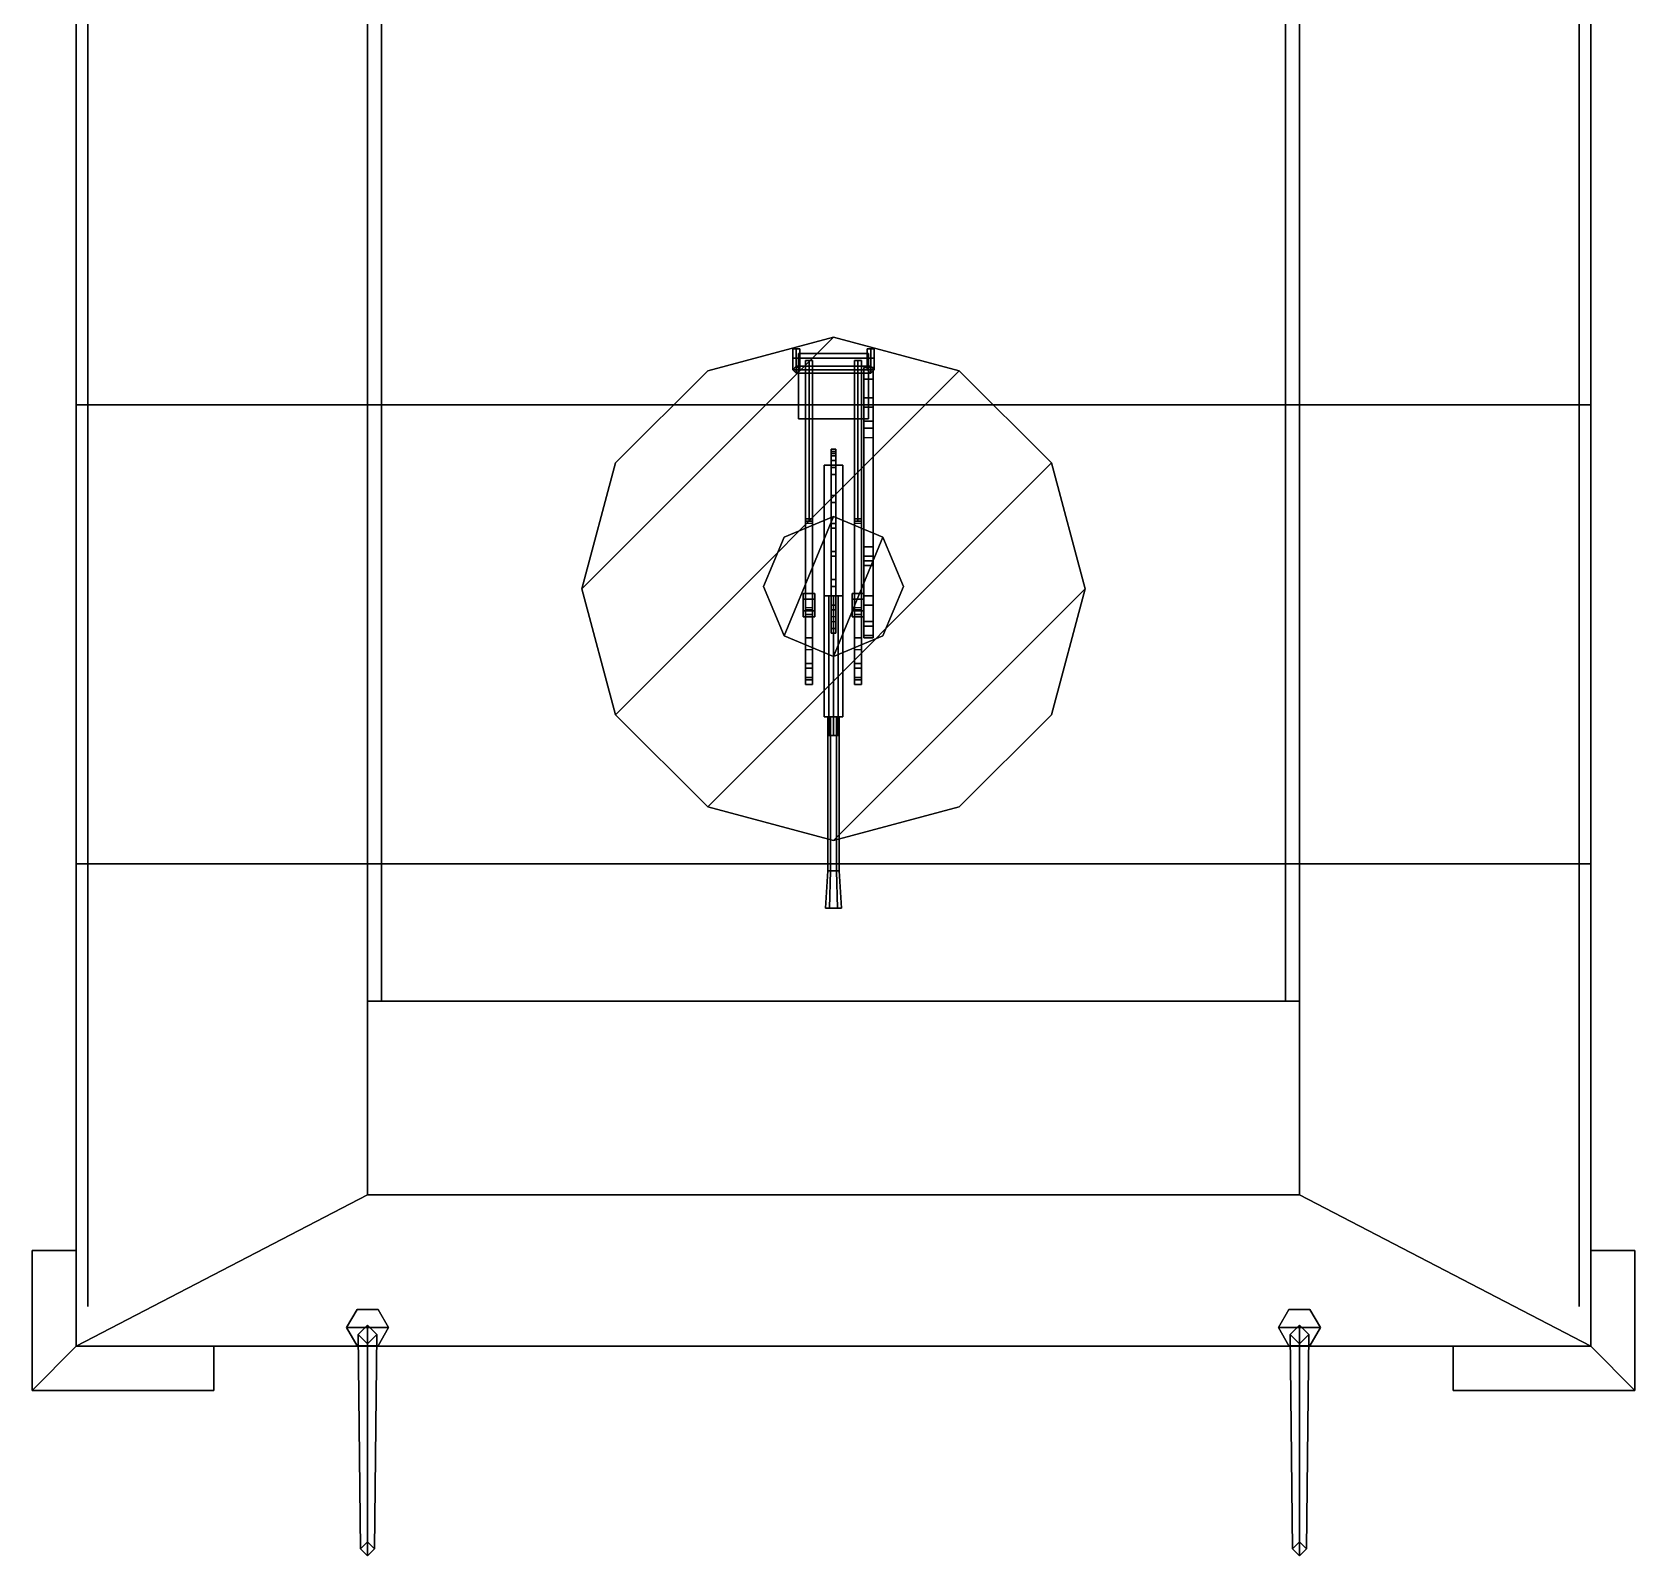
# Model space of a CAD drawing. Header units: millimetres. Extents: x -3.5 to 3.5, y -24.8 to 30.8.
# Drawn here: x -3.44 to 3.44, y -24.75 to -18.21 of the extents above; entities that cross this region are included whole.
import ezdxf

# ---------------------------------------------------------------- set-up
doc = ezdxf.new("R2010")
doc.units = ezdxf.units.MM
for name, color, linetype in [('gun', 1, 'Continuous'), ('railings', 6, 'Continuous'), ('sleeve', 5, 'Continuous'), ('superstructure', 3, 'Continuous'), ('turret', 2, 'Continuous')]:
    doc.layers.add(name, color=color, linetype=linetype)

msp = doc.modelspace()

# ---------------------------------------------------------------- linework, layer by layer
for points in [[(-3.25, -15.9, -0.84), (-3.25, -19.81, -0.23), (-3.25, -19.81, 1.41), (-3.25, -15.9, 1.18)], [(3.25, -15.9, -0.84), (3.25, -19.81, -0.23), (-3.25, -19.81, -0.23), (-3.25, -15.9, -0.84)], [(-3.25, -15.9, 1.18), (-3.25, -19.81, 1.41), (-2, -19.81, 1.41), (-2, -15.9, 1.18)], [(2, -15.9, 1.18), (2, -19.81, 1.41), (3.25, -19.81, 1.41), (3.25, -15.9, 1.18)], [(3.25, -19.81, 1.41), (3.25, -19.81, -0.23), (3.25, -15.9, -0.84), (3.25, -15.9, 1.18)], [(-3.25, -19.81, -0.23), (-3.25, -21.78, -0.01), (-3.25, -21.78, 1.53), (-3.25, -19.81, 1.41)], [(3.25, -19.81, -0.23), (3.25, -21.78, -0.01), (-3.25, -21.78, -0.01), (-3.25, -19.81, -0.23)], [(-3.25, -19.81, 1.41), (-3.25, -21.78, 1.53), (-2, -21.78, 1.53), (-2, -19.81, 1.41)], [(2, -19.81, 1.41), (2, -21.78, 1.53), (3.25, -21.78, 1.53), (3.25, -19.81, 1.41)], [(3.25, -21.78, 1.53), (3.25, -21.78, -0.01), (3.25, -19.81, -0.23), (3.25, -19.81, 1.41)], [(-3.25, -21.78, -0.01), (-3.25, -23.85, 0.07), (-3.25, -23.85, 1.62), (-3.25, -21.78, 1.53)], [(3.25, -21.78, -0.01), (3.25, -23.85, 0.07), (-3.25, -23.85, 0.07), (-3.25, -21.78, -0.01)], [(-3.25, -21.78, 1.53), (-3.25, -23.85, 1.62), (-2, -23.2, 1.59), (-2, -21.78, 1.53)], [(2, -21.78, 1.53), (2, -23.2, 1.59), (3.25, -23.85, 1.62), (3.25, -21.78, 1.53)], [(3.25, -23.85, 1.62), (3.25, -23.85, 0.07), (3.25, -21.78, -0.01), (3.25, -21.78, 1.53)], [(-2, -23.2, 1.59), (-3.25, -23.85, 1.62), (3.25, -23.85, 1.62), (2, -23.2, 1.59)], [(-3.25, -23.44, 1.53), (-3.44, -23.44, 1.53), (-3.44, -24.04, 1.53), (-3.25, -23.85, 1.53)], [(-3.25, -23.85, 1.34), (-3.44, -24.04, 1.34), (-3.44, -23.44, 1.34), (-3.25, -23.44, 1.34)], [(-3.25, -23.44, 1.34), (-3.44, -23.44, 1.34), (-3.44, -23.44, 1.53), (-3.25, -23.44, 1.53)], [(-3.44, -23.44, 1.53), (-3.44, -23.44, 1.34), (-3.44, -24.04, 1.34), (-3.44, -24.04, 1.53)], [(3.25, -23.44, 1.34), (3.44, -23.44, 1.34), (3.44, -24.04, 1.34), (3.25, -23.85, 1.34)], [(3.25, -23.44, 1.53), (3.44, -23.44, 1.53), (3.44, -23.44, 1.34), (3.25, -23.44, 1.34)], [(3.25, -23.85, 1.53), (3.44, -24.04, 1.53), (3.44, -23.44, 1.53), (3.25, -23.44, 1.53)], [(3.44, -23.44, 1.34), (3.44, -23.44, 1.53), (3.44, -24.04, 1.53), (3.44, -24.04, 1.34)], [(-2.045, -23.6921, 1.61), (-2.09, -23.77, 1.61), (-2.09, -23.77, 2.46), (-2.045, -23.6921, 2.46)], [(-1.955, -23.6921, 2.46), (-2.045, -23.6921, 2.46), (-2.09, -23.77, 2.46), (-1.91, -23.77, 2.46)], [(-1.955, -23.6921, 1.61), (-2.045, -23.6921, 1.61), (-2.045, -23.6921, 2.46), (-1.955, -23.6921, 2.46)], [(-1.91, -23.77, 1.61), (-1.955, -23.6921, 1.61), (-1.955, -23.6921, 2.46), (-1.91, -23.77, 2.46)], [(1.955, -23.6921, 1.61), (1.91, -23.77, 1.61), (1.91, -23.77, 2.46), (1.955, -23.6921, 2.46)], [(2.045, -23.6921, 2.46), (1.955, -23.6921, 2.46), (1.91, -23.77, 2.46), (2.09, -23.77, 2.46)], [(2.045, -23.6921, 1.61), (1.955, -23.6921, 1.61), (1.955, -23.6921, 2.46), (2.045, -23.6921, 2.46)], [(2.09, -23.77, 1.61), (2.045, -23.6921, 1.61), (2.045, -23.6921, 2.46), (2.09, -23.77, 2.46)], [(-2.09, -23.77, 1.61), (-2.045, -23.8479, 1.61), (-2.045, -23.8479, 2.46), (-2.09, -23.77, 2.46)], [(-1.91, -23.77, 2.46), (-2.09, -23.77, 2.46), (-2.045, -23.8479, 2.46), (-1.955, -23.8479, 2.46)], [(-2, -23.76, 2.46), (-2.04, -23.8, 2.46), (-2.03, -24.72, 4.21), (-2, -24.69, 4.21)], [(-2.04, -23.8, 2.46), (-2, -23.84, 2.46), (-2, -24.75, 4.21), (-2.03, -24.72, 4.21)], [(-1.96, -23.8, 2.46), (-2, -23.76, 2.46), (-2, -24.69, 4.21), (-1.97, -24.72, 4.21)], [(-2, -23.84, 2.46), (-1.96, -23.8, 2.46), (-1.97, -24.72, 4.21), (-2, -24.75, 4.21)], [(-1.955, -23.8479, 1.61), (-1.91, -23.77, 1.61), (-1.91, -23.77, 2.46), (-1.955, -23.8479, 2.46)], [(1.91, -23.77, 1.61), (1.955, -23.8479, 1.61), (1.955, -23.8479, 2.46), (1.91, -23.77, 2.46)], [(2.09, -23.77, 2.46), (1.91, -23.77, 2.46), (1.955, -23.8479, 2.46), (2.045, -23.8479, 2.46)], [(2, -23.76, 2.46), (1.96, -23.8, 2.46), (1.97, -24.72, 4.21), (2, -24.69, 4.21)], [(1.96, -23.8, 2.46), (2, -23.84, 2.46), (2, -24.75, 4.21), (1.97, -24.72, 4.21)], [(2.04, -23.8, 2.46), (2, -23.76, 2.46), (2, -24.69, 4.21), (2.03, -24.72, 4.21)], [(2, -23.84, 2.46), (2.04, -23.8, 2.46), (2.03, -24.72, 4.21), (2, -24.75, 4.21)], [(2.045, -23.8479, 1.61), (2.09, -23.77, 1.61), (2.09, -23.77, 2.46), (2.045, -23.8479, 2.46)], [(-3.25, -23.85, 1.53), (-3.44, -24.04, 1.53), (-2.66, -24.04, 1.53), (-2.66, -23.85, 1.53)], [(-2.66, -23.85, 1.34), (-2.66, -24.04, 1.34), (-3.44, -24.04, 1.34), (-3.25, -23.85, 1.34)], [(-3.25, -23.85, 1.62), (-3.25, -23.85, 0.07), (3.25, -23.85, 0.07), (3.25, -23.85, 1.62)], [(-2.66, -24.04, 1.53), (-2.66, -24.04, 1.34), (-2.66, -23.85, 1.34), (-2.66, -23.85, 1.53)], [(-2.045, -23.8479, 1.61), (-1.955, -23.8479, 1.61), (-1.955, -23.8479, 2.46), (-2.045, -23.8479, 2.46)], [(1.955, -23.8479, 1.61), (2.045, -23.8479, 1.61), (2.045, -23.8479, 2.46), (1.955, -23.8479, 2.46)], [(3.25, -23.85, 1.34), (3.44, -24.04, 1.34), (2.66, -24.04, 1.34), (2.66, -23.85, 1.34)], [(2.66, -24.04, 1.34), (2.66, -24.04, 1.53), (2.66, -23.85, 1.53), (2.66, -23.85, 1.34)], [(2.66, -23.85, 1.53), (2.66, -24.04, 1.53), (3.44, -24.04, 1.53), (3.25, -23.85, 1.53)], [(-3.44, -24.04, 1.53), (-3.44, -24.04, 1.34), (-2.66, -24.04, 1.34), (-2.66, -24.04, 1.53)], [(3.44, -24.04, 1.34), (3.44, -24.04, 1.53), (2.66, -24.04, 1.53), (2.66, -24.04, 1.34)], [(-2, -24.69, 4.21), (-2.03, -24.72, 4.21), (-2, -24.75, 4.21), (-1.97, -24.72, 4.21)], [(2, -24.69, 4.21), (1.97, -24.72, 4.21), (2, -24.75, 4.21), (2.03, -24.72, 4.21)]]:
    msp.add_3dface(points)
at = {"layer": 'gun'}
for points in [[(-0.0125, -21.15, 2.9217), (-0.025, -21.15, 2.9), (-0.025, -21.81, 2.9), (-0.0125, -21.81, 2.9217)], [(-0.025, -21.15, 2.9), (-0.0125, -21.15, 2.8783), (-0.0125, -21.81, 2.8783), (-0.025, -21.81, 2.9)], [(0.0125, -21.15, 2.9217), (-0.0125, -21.15, 2.9217), (-0.0125, -21.81, 2.9217), (0.0125, -21.81, 2.9217)], [(-0.0125, -21.15, 2.8783), (0.0125, -21.15, 2.8783), (0.0125, -21.81, 2.8783), (-0.0125, -21.81, 2.8783)], [(0.025, -21.15, 2.9), (0.0125, -21.15, 2.9217), (0.0125, -21.81, 2.9217), (0.025, -21.81, 2.9)], [(0.0125, -21.15, 2.8783), (0.025, -21.15, 2.9), (0.025, -21.81, 2.9), (0.0125, -21.81, 2.8783)], [(-0.035, -21.97, 2.9), (-0.0175, -21.97, 2.9303), (-0.0125, -21.81, 2.9217), (-0.025, -21.81, 2.9)], [(-0.0175, -21.97, 2.8697), (-0.035, -21.97, 2.9), (-0.025, -21.81, 2.9), (-0.0125, -21.81, 2.8783)], [(-0.0175, -21.97, 2.9303), (0.0175, -21.97, 2.9303), (0.0125, -21.81, 2.9217), (-0.0125, -21.81, 2.9217)], [(0.0175, -21.97, 2.8697), (-0.0175, -21.97, 2.8697), (-0.0125, -21.81, 2.8783), (0.0125, -21.81, 2.8783)], [(0.0175, -21.97, 2.9303), (0.035, -21.97, 2.9), (0.025, -21.81, 2.9), (0.0125, -21.81, 2.9217)], [(0.035, -21.97, 2.9), (0.0175, -21.97, 2.8697), (0.0125, -21.81, 2.8783), (0.025, -21.81, 2.9)], [(-0.0175, -21.97, 2.8697), (0.0175, -21.97, 2.9303), (-0.0175, -21.97, 2.9303), (-0.035, -21.97, 2.9)], [(0.0175, -21.97, 2.8697), (0.035, -21.97, 2.9), (0.0175, -21.97, 2.9303), (-0.0175, -21.97, 2.8697)]]:
    msp.add_3dface(points, dxfattribs=at)
at = {"layer": 'railings'}
for points in [[(-3.2, -16.68, 2.19), (-3.2, -16.68, 2.22), (-3.2, -19.65, 2.4), (-3.2, -19.65, 2.37)], [(-3.2, -19.65, 2.37), (-3.2, -19.65, 2.4), (-3.2, -16.68, 2.22), (-3.2, -16.68, 2.19)], [(-3.2, -19.65, 1.87), (-3.2, -19.65, 1.9), (-3.2, -16.68, 1.72), (-3.2, -16.68, 1.69)], [(-3.2, -16.68, 1.69), (-3.2, -16.68, 1.72), (-3.2, -19.65, 1.9), (-3.2, -19.65, 1.87)], [(3.2, -19.65, 2.37), (3.2, -19.65, 2.4), (3.2, -16.68, 2.22), (3.2, -16.68, 2.19)], [(3.2, -16.68, 2.19), (3.2, -16.68, 2.22), (3.2, -19.65, 2.4), (3.2, -19.65, 2.37)], [(3.2, -16.68, 1.69), (3.2, -16.68, 1.72), (3.2, -19.65, 1.9), (3.2, -19.65, 1.87)], [(3.2, -19.65, 1.87), (3.2, -19.65, 1.9), (3.2, -16.68, 1.72), (3.2, -16.68, 1.69)], [(-3.2, -18.65, 1.34), (-3.2, -18.68, 1.34), (-3.2, -18.68, 2.3112), (-3.2, -18.65, 2.3094)], [(-3.2, -18.65, 2.3094), (-3.2, -18.68, 2.3112), (-3.2, -18.68, 1.34), (-3.2, -18.65, 1.34)], [(3.2, -18.65, 1.34), (3.2, -18.68, 1.34), (3.2, -18.68, 2.3112), (3.2, -18.65, 2.3094)], [(3.2, -18.65, 2.3094), (3.2, -18.68, 2.3112), (3.2, -18.68, 1.34), (3.2, -18.65, 1.34)], [(-3.2, -19.65, 2.4), (-3.2, -19.68, 2.4), (-3.2, -19.68, 1.4), (-3.2, -19.65, 1.4)], [(-3.2, -19.65, 1.4), (-3.2, -19.68, 1.4), (-3.2, -19.68, 2.4), (-3.2, -19.65, 2.4)], [(3.2, -19.65, 1.4), (3.2, -19.68, 1.4), (3.2, -19.68, 2.4), (3.2, -19.65, 2.4)], [(3.2, -19.65, 2.4), (3.2, -19.68, 2.4), (3.2, -19.68, 1.4), (3.2, -19.65, 1.4)], [(-3.2, -21.65, 2.49), (-3.2, -21.65, 2.52), (-3.2, -19.68, 2.4), (-3.2, -19.68, 2.37)], [(-3.2, -19.68, 2.37), (-3.2, -19.68, 2.4), (-3.2, -21.65, 2.52), (-3.2, -21.65, 2.49)], [(-3.2, -19.68, 1.87), (-3.2, -19.68, 1.9), (-3.2, -21.65, 2.02), (-3.2, -21.65, 1.99)], [(-3.2, -21.65, 1.99), (-3.2, -21.65, 2.02), (-3.2, -19.68, 1.9), (-3.2, -19.68, 1.87)], [(3.2, -19.68, 2.37), (3.2, -19.68, 2.4), (3.2, -21.65, 2.52), (3.2, -21.65, 2.49)], [(3.2, -21.65, 2.49), (3.2, -21.65, 2.52), (3.2, -19.68, 2.4), (3.2, -19.68, 2.37)], [(3.2, -21.65, 1.99), (3.2, -21.65, 2.02), (3.2, -19.68, 1.9), (3.2, -19.68, 1.87)], [(3.2, -19.68, 1.87), (3.2, -19.68, 1.9), (3.2, -21.65, 2.02), (3.2, -21.65, 1.99)], [(-3.2, -20.65, 1.46), (-3.2, -20.68, 1.46), (-3.2, -20.68, 2.4309), (-3.2, -20.65, 2.4291)], [(-3.2, -20.65, 2.4291), (-3.2, -20.68, 2.4309), (-3.2, -20.68, 1.46), (-3.2, -20.65, 1.46)], [(3.2, -20.65, 1.46), (3.2, -20.68, 1.46), (3.2, -20.68, 2.4309), (3.2, -20.65, 2.4291)], [(3.2, -20.65, 2.4291), (3.2, -20.68, 2.4309), (3.2, -20.68, 1.46), (3.2, -20.65, 1.46)], [(-3.2, -21.65, 2.52), (-3.2, -21.68, 2.52), (-3.2, -21.68, 1.52), (-3.2, -21.65, 1.52)], [(-3.2, -21.65, 1.52), (-3.2, -21.68, 1.52), (-3.2, -21.68, 2.52), (-3.2, -21.65, 2.52)], [(3.2, -21.65, 1.52), (3.2, -21.68, 1.52), (3.2, -21.68, 2.52), (3.2, -21.65, 2.52)], [(3.2, -21.65, 2.52), (3.2, -21.68, 2.52), (3.2, -21.68, 1.52), (3.2, -21.65, 1.52)], [(-3.2, -23.65, 2.58), (-3.2, -23.65, 2.61), (-3.2, -21.68, 2.52), (-3.2, -21.68, 2.49)], [(-3.2, -21.68, 2.49), (-3.2, -21.68, 2.52), (-3.2, -23.65, 2.61), (-3.2, -23.65, 2.58)], [(-3.2, -21.68, 1.99), (-3.2, -21.68, 2.02), (-3.2, -23.65, 2.11), (-3.2, -23.65, 2.08)], [(-3.2, -23.65, 2.08), (-3.2, -23.65, 2.11), (-3.2, -21.68, 2.02), (-3.2, -21.68, 1.99)], [(3.2, -23.65, 2.58), (3.2, -23.65, 2.61), (3.2, -21.68, 2.52), (3.2, -21.68, 2.49)], [(3.2, -21.68, 2.49), (3.2, -21.68, 2.52), (3.2, -23.65, 2.61), (3.2, -23.65, 2.58)], [(3.2, -23.65, 2.08), (3.2, -23.65, 2.11), (3.2, -21.68, 2.02), (3.2, -21.68, 1.99)], [(3.2, -21.68, 1.99), (3.2, -21.68, 2.02), (3.2, -23.65, 2.11), (3.2, -23.65, 2.08)], [(-3.2, -22.65, 1.56), (-3.2, -22.68, 1.56), (-3.2, -22.68, 2.5357), (-3.2, -22.65, 2.5343)], [(-3.2, -22.65, 2.5343), (-3.2, -22.68, 2.5357), (-3.2, -22.68, 1.56), (-3.2, -22.65, 1.56)], [(3.2, -22.65, 1.56), (3.2, -22.68, 1.56), (3.2, -22.68, 2.5357), (3.2, -22.65, 2.5343)], [(3.2, -22.65, 2.5343), (3.2, -22.68, 2.5357), (3.2, -22.68, 1.56), (3.2, -22.65, 1.56)], [(-3.2, -23.65, 2.61), (-3.2, -23.68, 2.61), (-3.2, -23.68, 1.61), (-3.2, -23.65, 1.61)], [(-3.2, -23.65, 1.61), (-3.2, -23.68, 1.61), (-3.2, -23.68, 2.61), (-3.2, -23.65, 2.61)], [(3.2, -23.65, 1.61), (3.2, -23.68, 1.61), (3.2, -23.68, 2.61), (3.2, -23.65, 2.61)], [(3.2, -23.65, 2.61), (3.2, -23.68, 2.61), (3.2, -23.68, 1.61), (3.2, -23.65, 1.61)]]:
    msp.add_3dface(points, dxfattribs=at)
at = {"layer": 'sleeve'}
for points in [[(-0.01, -20.02, 2.95), (-0.01, -20.02, 3), (-0.01, -20, 3), (-0.01, -20, 2.95)], [(-0.01, -20, 2.95), (-0.01, -20, 3), (0.01, -20, 3), (0.01, -20, 2.95)], [(-0.01, -20.01, 2.81), (-0.01, -20, 2.95), (0.01, -20, 2.95), (0.01, -20.01, 2.81)], [(-0.01, -20.03, 2.81), (-0.01, -20.02, 2.95), (-0.01, -20, 2.95), (-0.01, -20.01, 2.81)], [(-0.01, -20, 3), (-0.01, -20.02, 3.12), (0.01, -20.02, 3.12), (0.01, -20, 3)], [(-0.01, -20.02, 3), (-0.01, -20.05, 3.12), (-0.01, -20.02, 3.12), (-0.01, -20, 3)], [(0.01, -20.01, 2.81), (0.01, -20.03, 2.81), (-0.01, -20.03, 2.81), (-0.01, -20.01, 2.81)], [(-0.01, -20.02, 3.12), (-0.01, -20.08, 3.26), (0.01, -20.08, 3.26), (0.01, -20.02, 3.12)], [(-0.01, -20.05, 3.12), (-0.01, -20.11, 3.26), (-0.01, -20.08, 3.26), (-0.01, -20.02, 3.12)], [(0.01, -20.02, 2.95), (0.01, -20.02, 3), (-0.01, -20.02, 3), (-0.01, -20.02, 2.95)], [(0.01, -20.03, 2.81), (0.01, -20.02, 2.95), (-0.01, -20.02, 2.95), (-0.01, -20.03, 2.81)], [(0.01, -20.02, 3), (0.01, -20.05, 3.12), (-0.01, -20.05, 3.12), (-0.01, -20.02, 3)], [(0.01, -20, 3), (0.01, -20.02, 3), (0.01, -20.02, 2.95), (0.01, -20, 2.95)], [(0.01, -20, 2.95), (0.01, -20.02, 2.95), (0.01, -20.03, 2.81), (0.01, -20.01, 2.81)], [(0.01, -20.02, 3.12), (0.01, -20.05, 3.12), (0.01, -20.02, 3), (0.01, -20, 3)], [(0.01, -20.08, 3.26), (0.01, -20.11, 3.26), (0.01, -20.05, 3.12), (0.01, -20.02, 3.12)], [(-0.04, -20.07, 2.95), (-0.04, -20.63, 2.95), (0.04, -20.63, 2.95), (0.04, -20.07, 2.95)], [(0.04, -20.07, 2.81), (0.04, -20.63, 2.81), (-0.04, -20.63, 2.81), (-0.04, -20.07, 2.81)], [(-0.04, -20.63, 2.81), (-0.04, -20.63, 2.95), (-0.04, -20.07, 2.95), (-0.04, -20.07, 2.81)], [(-0.04, -20.07, 2.81), (-0.04, -20.07, 2.95), (0.04, -20.07, 2.95), (0.04, -20.07, 2.81)], [(0.01, -20.05, 3.12), (0.01, -20.11, 3.26), (-0.01, -20.11, 3.26), (-0.01, -20.05, 3.12)], [(-0.01, -20.08, 3.26), (-0.01, -20.2, 3.41), (0.01, -20.2, 3.41), (0.01, -20.08, 3.26)], [(-0.01, -20.11, 3.26), (-0.01, -20.23, 3.4), (-0.01, -20.2, 3.41), (-0.01, -20.08, 3.26)], [(0.01, -20.2, 3.41), (0.01, -20.23, 3.4), (0.01, -20.11, 3.26), (0.01, -20.08, 3.26)], [(0.04, -20.07, 2.95), (0.04, -20.63, 2.95), (0.04, -20.63, 2.81), (0.04, -20.07, 2.81)], [(0.01, -20.11, 3.26), (0.01, -20.23, 3.4), (-0.01, -20.23, 3.4), (-0.01, -20.11, 3.26)], [(-0.01, -20.2, 3.41), (-0.01, -20.32, 3.5), (0.01, -20.32, 3.5), (0.01, -20.2, 3.41)], [(-0.01, -20.23, 3.4), (-0.01, -20.34, 3.48), (-0.01, -20.32, 3.5), (-0.01, -20.2, 3.41)], [(0.01, -20.32, 3.5), (0.01, -20.34, 3.48), (0.01, -20.23, 3.4), (0.01, -20.2, 3.41)], [(0.01, -20.23, 3.4), (0.01, -20.34, 3.48), (-0.01, -20.34, 3.48), (-0.01, -20.23, 3.4)], [(-0.01, -20.34, 3.48), (-0.01, -20.46, 3.53), (-0.01, -20.44, 3.55), (-0.01, -20.32, 3.5)], [(-0.01, -20.32, 3.5), (-0.01, -20.44, 3.55), (0.01, -20.44, 3.55), (0.01, -20.32, 3.5)], [(0.01, -20.34, 3.48), (0.01, -20.46, 3.53), (-0.01, -20.46, 3.53), (-0.01, -20.34, 3.48)], [(0.01, -20.44, 3.55), (0.01, -20.46, 3.53), (0.01, -20.34, 3.48), (0.01, -20.32, 3.5)], [(-0.01, -20.46, 3.53), (-0.01, -20.56, 3.55), (-0.01, -20.59, 3.58), (-0.01, -20.44, 3.55)], [(-0.01, -20.44, 3.55), (-0.01, -20.59, 3.58), (0.01, -20.59, 3.58), (0.01, -20.44, 3.55)], [(0.01, -20.46, 3.53), (0.01, -20.56, 3.55), (-0.01, -20.56, 3.55), (-0.01, -20.46, 3.53)], [(0.01, -20.59, 3.58), (0.01, -20.56, 3.55), (0.01, -20.46, 3.53), (0.01, -20.44, 3.55)], [(0.01, -20.56, 3.55), (0.01, -20.67, 3.56), (-0.01, -20.67, 3.56), (-0.01, -20.56, 3.55)], [(-0.01, -20.56, 3.55), (-0.01, -20.67, 3.56), (-0.01, -20.69, 3.58), (-0.01, -20.59, 3.58)], [(0.01, -20.69, 3.58), (0.01, -20.67, 3.56), (0.01, -20.56, 3.55), (0.01, -20.59, 3.58)], [(-0.02, -20.63, 2.9346), (-0.04, -20.63, 2.9), (-0.04, -21.15, 2.9), (-0.02, -21.15, 2.9346)], [(-0.04, -20.63, 2.9), (-0.02, -20.63, 2.8654), (-0.02, -21.15, 2.8654), (-0.04, -21.15, 2.9)], [(0.04, -20.63, 2.81), (0.04, -20.63, 2.95), (-0.04, -20.63, 2.95), (-0.04, -20.63, 2.81)], [(0.02, -20.63, 2.9346), (-0.02, -20.63, 2.9346), (-0.02, -21.15, 2.9346), (0.02, -21.15, 2.9346)], [(-0.02, -20.63, 2.84), (0, -20.63, 2.82), (0, -21.23, 2.82), (-0.02, -21.23, 2.84)], [(0, -20.63, 2.86), (-0.02, -20.63, 2.84), (-0.02, -21.23, 2.84), (0, -21.23, 2.86)], [(-0.02, -20.63, 2.8654), (0.02, -20.63, 2.8654), (0.02, -21.15, 2.8654), (-0.02, -21.15, 2.8654)], [(-0.01, -20.59, 3.58), (-0.01, -20.69, 3.58), (0.01, -20.69, 3.58), (0.01, -20.59, 3.58)], [(0, -20.63, 2.82), (0.02, -20.63, 2.84), (0.02, -21.23, 2.84), (0, -21.23, 2.82)], [(0.02, -20.63, 2.84), (0, -20.63, 2.86), (0, -21.23, 2.86), (0.02, -21.23, 2.84)], [(0.04, -20.63, 2.9), (0.02, -20.63, 2.9346), (0.02, -21.15, 2.9346), (0.04, -21.15, 2.9)], [(0.02, -20.63, 2.8654), (0.04, -20.63, 2.9), (0.04, -21.15, 2.9), (0.02, -21.15, 2.8654)], [(-0.01, -20.67, 3.56), (-0.01, -20.77, 3.54), (-0.01, -20.79, 3.56), (-0.01, -20.69, 3.58)], [(0.01, -20.67, 3.56), (0.01, -20.77, 3.54), (-0.01, -20.77, 3.54), (-0.01, -20.67, 3.56)], [(-0.01, -20.69, 3.58), (-0.01, -20.79, 3.56), (0.01, -20.79, 3.56), (0.01, -20.69, 3.58)], [(0.01, -20.79, 3.56), (0.01, -20.77, 3.54), (0.01, -20.67, 3.56), (0.01, -20.69, 3.58)], [(-0.01, -20.72, 2.93), (-0.01, -20.77, 3.54), (0.01, -20.77, 3.54), (0.01, -20.72, 2.93)], [(-0.01, -20.74, 2.93), (-0.01, -20.79, 3.56), (-0.01, -20.77, 3.54), (-0.01, -20.72, 2.93)], [(0.01, -20.74, 2.93), (0.01, -20.79, 3.56), (-0.01, -20.79, 3.56), (-0.01, -20.74, 2.93)], [(0.01, -20.77, 3.54), (0.01, -20.79, 3.56), (0.01, -20.74, 2.93), (0.01, -20.72, 2.93)], [(0.02, -21.15, 2.9346), (-0.02, -21.15, 2.9346), (-0.04, -21.15, 2.9), (0.04, -21.15, 2.9)], [(0.04, -21.15, 2.9), (-0.04, -21.15, 2.9), (-0.02, -21.15, 2.8654), (0.02, -21.15, 2.8654)], [(0, -21.23, 2.86), (-0.02, -21.23, 2.84), (0, -21.23, 2.82), (0.02, -21.23, 2.84)]]:
    msp.add_3dface(points, dxfattribs=at)
at = {"layer": 'superstructure'}
for points in [[(-2, -15.9, 1.18), (-2, -19.81, 1.41), (-2, -19.81, 1.77), (-2, -15.9, 1.8)], [(-2, -19.81, 2.22), (-2, -15.9, 2.5), (-2, -15.9, 1.8), (-2, -19.81, 1.77)], [(-1.94, -19.81, 2.22), (-1.94, -15.9, 2.5), (-2, -15.9, 2.5), (-2, -19.81, 2.22)], [(-1.94, -15.9, 1.8), (-1.94, -15.9, 2.5), (-1.94, -19.81, 2.22), (-1.94, -19.81, 1.77)], [(-1.94, -15.9, 1.8), (-1.94, -19.81, 1.77), (1.94, -19.81, 1.77), (1.94, -15.9, 1.8)], [(2, -19.81, 2.22), (2, -15.9, 2.5), (1.94, -15.9, 2.5), (1.94, -19.81, 2.22)], [(1.94, -19.81, 2.22), (1.94, -15.9, 2.5), (1.94, -15.9, 1.8), (1.94, -19.81, 1.77)], [(2, -19.81, 1.77), (2, -19.81, 1.41), (2, -15.9, 1.18), (2, -15.9, 1.8)], [(2, -15.9, 1.8), (2, -15.9, 2.5), (2, -19.81, 2.22), (2, -19.81, 1.77)], [(-1.08, -20.6, 2.27), (0, -19.52, 2.27), (-0.54, -19.6647, 2.27), (-0.9353, -20.06, 2.27)], [(-0.9353, -21.14, 2.27), (0.54, -19.6647, 2.27), (0, -19.52, 2.27), (-1.08, -20.6, 2.27)], [(-0.54, -19.6647, 2.27), (0, -19.52, 2.27), (0, -19.52, 1.77), (-0.54, -19.6647, 1.77)], [(0, -19.52, 2.27), (0.54, -19.6647, 2.27), (0.54, -19.6647, 1.77), (0, -19.52, 1.77)], [(-0.9353, -20.06, 2.27), (-0.54, -19.6647, 2.27), (-0.54, -19.6647, 1.77), (-0.9353, -20.06, 1.77)], [(-0.54, -21.5353, 2.27), (0.9353, -20.06, 2.27), (0.54, -19.6647, 2.27), (-0.9353, -21.14, 2.27)], [(0.54, -19.6647, 2.27), (0.9353, -20.06, 2.27), (0.9353, -20.06, 1.77), (0.54, -19.6647, 1.77)], [(-2, -19.81, 1.41), (-2, -21.78, 1.53), (-2, -21.78, 1.77), (-2, -19.81, 1.77)], [(-1.94, -22.37, 1.95), (-1.94, -19.81, 2.22), (-2, -19.81, 2.22), (-2, -22.37, 1.95)], [(-2, -22.37, 1.95), (-2, -19.81, 2.22), (-2, -19.81, 1.77), (-2, -22.37, 1.77)], [(-1.94, -19.81, 1.77), (-1.94, -19.81, 2.22), (-1.94, -22.37, 1.95), (-1.94, -22.37, 1.77)], [(-1.94, -19.81, 1.77), (-1.94, -22.37, 1.77), (1.94, -22.37, 1.77), (1.94, -19.81, 1.77)], [(2, -22.37, 1.95), (2, -19.81, 2.22), (1.94, -19.81, 2.22), (1.94, -22.37, 1.95)], [(1.94, -22.37, 1.95), (1.94, -19.81, 2.22), (1.94, -19.81, 1.77), (1.94, -22.37, 1.77)], [(2, -21.78, 1.77), (2, -21.78, 1.53), (2, -19.81, 1.41), (2, -19.81, 1.77)], [(2, -19.81, 1.77), (2, -19.81, 2.22), (2, -22.37, 1.95), (2, -22.37, 1.77)], [(-1.08, -20.6, 2.27), (-0.9353, -20.06, 2.27), (-0.9353, -20.06, 1.77), (-1.08, -20.6, 1.77)], [(0, -21.68, 2.27), (1.08, -20.6, 2.27), (0.9353, -20.06, 2.27), (-0.54, -21.5353, 2.27)], [(0.9353, -20.06, 2.27), (1.08, -20.6, 2.27), (1.08, -20.6, 1.77), (0.9353, -20.06, 1.77)], [(-0.9353, -21.14, 2.27), (-1.08, -20.6, 2.27), (-1.08, -20.6, 1.77), (-0.9353, -21.14, 1.77)], [(0.54, -21.5353, 2.27), (0.9353, -21.14, 2.27), (1.08, -20.6, 2.27), (0, -21.68, 2.27)], [(1.08, -20.6, 2.27), (0.9353, -21.14, 2.27), (0.9353, -21.14, 1.77), (1.08, -20.6, 1.77)], [(-0.54, -21.5353, 2.27), (-0.9353, -21.14, 2.27), (-0.9353, -21.14, 1.77), (-0.54, -21.5353, 1.77)], [(0.9353, -21.14, 2.27), (0.54, -21.5353, 2.27), (0.54, -21.5353, 1.77), (0.9353, -21.14, 1.77)], [(0, -21.68, 2.27), (-0.54, -21.5353, 2.27), (-0.54, -21.5353, 1.77), (0, -21.68, 1.77)], [(0.54, -21.5353, 2.27), (0, -21.68, 2.27), (0, -21.68, 1.77), (0.54, -21.5353, 1.77)], [(-2, -21.78, 1.53), (-2, -23.2, 1.59), (-2, -23.2, 1.77), (-2, -21.78, 1.77)], [(2, -23.2, 1.77), (2, -23.2, 1.59), (2, -21.78, 1.53), (2, -21.78, 1.77)], [(-1.94, -22.37, 1.77), (-1.94, -22.37, 1.95), (-2, -22.37, 1.95), (-2, -22.37, 1.77)], [(-2, -22.37, 1.77), (-2, -23.2, 1.77), (2, -23.2, 1.77), (2, -22.37, 1.77)], [(2, -22.37, 1.77), (2, -22.37, 1.95), (1.94, -22.37, 1.95), (1.94, -22.37, 1.77)], [(-2, -23.2, 1.77), (-2, -23.2, 1.59), (2, -23.2, 1.59), (2, -23.2, 1.77)]]:
    msp.add_3dface(points, dxfattribs=at)
at = {"layer": 'turret'}
for points in [[(-0.175, -19.57, 2.87), (-0.16, -19.57, 2.885), (-0.145, -19.57, 2.87), (-0.16, -19.57, 2.855)], [(-0.175, -19.61, 2.87), (-0.16, -19.61, 2.885), (-0.16, -19.57, 2.885), (-0.175, -19.57, 2.87)], [(-0.16, -19.61, 2.855), (-0.175, -19.61, 2.87), (-0.175, -19.57, 2.87), (-0.16, -19.57, 2.855)], [(-0.16, -19.61, 2.885), (-0.145, -19.61, 2.87), (-0.145, -19.57, 2.87), (-0.16, -19.57, 2.885)], [(-0.145, -19.61, 2.87), (-0.16, -19.61, 2.855), (-0.16, -19.57, 2.855), (-0.145, -19.57, 2.87)], [(-0.15, -19.59, 2.56), (-0.15, -19.87, 2.56), (-0.15, -19.87, 2.58), (-0.15, -19.59, 2.58)], [(0.15, -19.59, 2.56), (0.15, -19.87, 2.56), (-0.15, -19.87, 2.56), (-0.15, -19.59, 2.56)], [(-0.15, -19.87, 2.58), (0.15, -19.87, 2.58), (0.15, -19.59, 2.58), (-0.15, -19.59, 2.58)], [(-0.15, -19.59, 2.58), (0.15, -19.59, 2.58), (0.15, -19.59, 2.56), (-0.15, -19.59, 2.56)], [(-0.15, -19.61, 2.87), (0.15, -19.61, 2.87), (0.15, -19.59, 2.87), (-0.15, -19.59, 2.87)], [(-0.15, -19.59, 2.71), (0.15, -19.59, 2.71), (0.15, -19.61, 2.71), (-0.15, -19.61, 2.71)], [(-0.15, -19.61, 2.71), (-0.15, -19.61, 2.87), (-0.15, -19.59, 2.87), (-0.15, -19.59, 2.71)], [(-0.15, -19.59, 2.87), (0.15, -19.59, 2.87), (0.15, -19.59, 2.71), (-0.15, -19.59, 2.71)], [(0.145, -19.57, 2.87), (0.16, -19.57, 2.885), (0.175, -19.57, 2.87), (0.16, -19.57, 2.855)], [(0.145, -19.61, 2.87), (0.16, -19.61, 2.885), (0.16, -19.57, 2.885), (0.145, -19.57, 2.87)], [(0.16, -19.61, 2.855), (0.145, -19.61, 2.87), (0.145, -19.57, 2.87), (0.16, -19.57, 2.855)], [(0.15, -19.59, 2.58), (0.15, -19.87, 2.58), (0.15, -19.87, 2.56), (0.15, -19.59, 2.56)], [(0.15, -19.59, 2.71), (0.15, -19.59, 2.87), (0.15, -19.61, 2.87), (0.15, -19.61, 2.71)], [(0.16, -19.61, 2.885), (0.175, -19.61, 2.87), (0.175, -19.57, 2.87), (0.16, -19.57, 2.885)], [(0.175, -19.61, 2.87), (0.16, -19.61, 2.855), (0.16, -19.57, 2.855), (0.175, -19.57, 2.87)], [(-0.175, -19.66, 2.82), (-0.16, -19.675, 2.82), (-0.16, -19.61, 2.885), (-0.175, -19.61, 2.87)], [(-0.16, -19.645, 2.82), (-0.175, -19.66, 2.82), (-0.175, -19.61, 2.87), (-0.16, -19.61, 2.855)], [(-0.16, -19.645, 2.53), (-0.175, -19.66, 2.515), (-0.175, -19.66, 2.82), (-0.16, -19.645, 2.82)], [(0.16, -19.645, 2.53), (0.175, -19.66, 2.515), (-0.175, -19.66, 2.515), (-0.16, -19.645, 2.53)], [(-0.175, -19.66, 2.515), (-0.16, -19.675, 2.53), (-0.16, -19.675, 2.82), (-0.175, -19.66, 2.82)], [(0.175, -19.66, 2.515), (0.16, -19.675, 2.53), (-0.16, -19.675, 2.53), (-0.175, -19.66, 2.515)], [(-0.16, -19.675, 2.82), (-0.145, -19.66, 2.82), (-0.145, -19.61, 2.87), (-0.16, -19.61, 2.885)], [(-0.145, -19.66, 2.82), (-0.16, -19.645, 2.82), (-0.16, -19.61, 2.855), (-0.145, -19.61, 2.87)], [(-0.145, -19.66, 2.545), (-0.16, -19.645, 2.53), (-0.16, -19.645, 2.82), (-0.145, -19.66, 2.82)], [(0.145, -19.66, 2.545), (0.16, -19.645, 2.53), (-0.16, -19.645, 2.53), (-0.145, -19.66, 2.545)], [(-0.16, -19.675, 2.53), (-0.145, -19.66, 2.545), (-0.145, -19.66, 2.82), (-0.16, -19.675, 2.82)], [(0.16, -19.675, 2.53), (0.145, -19.66, 2.545), (-0.145, -19.66, 2.545), (-0.16, -19.675, 2.53)], [(0.15, -19.61, 2.71), (0.15, -19.61, 2.87), (-0.15, -19.61, 2.87), (-0.15, -19.61, 2.71)], [(-0.12, -19.62, 2.53), (-0.105, -19.62, 2.515), (-0.105, -20.31, 2.515), (-0.12, -20.31, 2.53)], [(-0.105, -19.62, 2.545), (-0.12, -19.62, 2.53), (-0.12, -20.31, 2.53), (-0.105, -20.31, 2.545)], [(-0.12, -19.62, 2.53), (-0.105, -19.62, 2.545), (-0.09, -19.62, 2.53), (-0.105, -19.62, 2.515)], [(-0.105, -19.62, 2.515), (-0.09, -19.62, 2.53), (-0.09, -20.31, 2.53), (-0.105, -20.31, 2.515)], [(-0.09, -19.62, 2.53), (-0.105, -19.62, 2.545), (-0.105, -20.31, 2.545), (-0.09, -20.31, 2.53)], [(0.09, -19.62, 2.53), (0.105, -19.62, 2.515), (0.105, -20.31, 2.515), (0.09, -20.31, 2.53)], [(0.105, -19.62, 2.545), (0.09, -19.62, 2.53), (0.09, -20.31, 2.53), (0.105, -20.31, 2.545)], [(0.09, -19.62, 2.53), (0.105, -19.62, 2.545), (0.12, -19.62, 2.53), (0.105, -19.62, 2.515)], [(0.105, -19.62, 2.515), (0.12, -19.62, 2.53), (0.12, -20.31, 2.53), (0.105, -20.31, 2.515)], [(0.12, -19.62, 2.53), (0.105, -19.62, 2.545), (0.105, -20.31, 2.545), (0.12, -20.31, 2.53)], [(0.13, -19.88, 3.14), (0.13, -19.91, 3.18), (0.13, -19.65, 3.18), (0.13, -19.66, 3.14)], [(0.13, -19.66, 3.14), (0.13, -19.65, 3.18), (0.17, -19.65, 3.18), (0.17, -19.66, 3.14)], [(0.13, -19.65, 3.18), (0.13, -19.91, 3.18), (0.17, -19.91, 3.18), (0.17, -19.65, 3.18)], [(0.13, -19.7, 3.18), (0.13, -19.7, 3.22), (0.13, -19.65, 3.23), (0.13, -19.65, 3.18)], [(0.13, -19.65, 3.18), (0.13, -19.65, 3.23), (0.17, -19.65, 3.23), (0.17, -19.65, 3.18)], [(0.13, -19.65, 3.23), (0.13, -19.78, 3.51), (0.17, -19.78, 3.51), (0.17, -19.65, 3.23)], [(0.13, -19.7, 3.22), (0.13, -19.82, 3.46), (0.13, -19.78, 3.51), (0.13, -19.65, 3.23)], [(0.17, -19.66, 3.14), (0.17, -19.88, 3.14), (0.13, -19.88, 3.14), (0.13, -19.66, 3.14)], [(0.145, -19.66, 2.82), (0.16, -19.675, 2.82), (0.16, -19.61, 2.885), (0.145, -19.61, 2.87)], [(0.16, -19.645, 2.82), (0.145, -19.66, 2.82), (0.145, -19.61, 2.87), (0.16, -19.61, 2.855)], [(0.16, -19.645, 2.53), (0.145, -19.66, 2.545), (0.145, -19.66, 2.82), (0.16, -19.645, 2.82)], [(0.145, -19.66, 2.545), (0.16, -19.675, 2.53), (0.16, -19.675, 2.82), (0.145, -19.66, 2.82)], [(0.16, -19.675, 2.82), (0.175, -19.66, 2.82), (0.175, -19.61, 2.87), (0.16, -19.61, 2.885)], [(0.175, -19.66, 2.82), (0.16, -19.645, 2.82), (0.16, -19.61, 2.855), (0.175, -19.61, 2.87)], [(0.175, -19.66, 2.515), (0.16, -19.645, 2.53), (0.16, -19.645, 2.82), (0.175, -19.66, 2.82)], [(0.16, -19.675, 2.53), (0.175, -19.66, 2.515), (0.175, -19.66, 2.82), (0.16, -19.675, 2.82)], [(0.17, -19.65, 3.18), (0.17, -19.91, 3.18), (0.17, -19.88, 3.14), (0.17, -19.66, 3.14)], [(0.17, -19.65, 3.23), (0.17, -19.7, 3.22), (0.17, -19.7, 3.18), (0.17, -19.65, 3.18)], [(0.17, -19.78, 3.51), (0.17, -19.82, 3.46), (0.17, -19.7, 3.22), (0.17, -19.65, 3.23)], [(0.17, -19.7, 3.18), (0.17, -19.7, 3.22), (0.13, -19.7, 3.22), (0.13, -19.7, 3.18)], [(0.17, -19.7, 3.22), (0.17, -19.82, 3.46), (0.13, -19.82, 3.46), (0.13, -19.7, 3.22)], [(0.13, -19.78, 3.51), (0.13, -20.81, 3.22), (0.17, -20.81, 3.22), (0.17, -19.78, 3.51)], [(0.13, -19.82, 3.46), (0.13, -20.8, 3.17), (0.13, -20.81, 3.22), (0.13, -19.78, 3.51)], [(0.17, -20.81, 3.22), (0.17, -20.8, 3.17), (0.17, -19.82, 3.46), (0.17, -19.78, 3.51)], [(-0.15, -19.87, 2.56), (0.15, -19.87, 2.56), (0.15, -19.87, 2.58), (-0.15, -19.87, 2.58)], [(0.17, -19.82, 3.46), (0.17, -20.8, 3.17), (0.13, -20.8, 3.17), (0.13, -19.82, 3.46)], [(0.13, -20.42, 2.55), (0.13, -20.46, 2.64), (0.13, -19.91, 3.18), (0.13, -19.88, 3.14)], [(0.17, -19.88, 3.14), (0.17, -20.42, 2.55), (0.13, -20.42, 2.55), (0.13, -19.88, 3.14)], [(0.17, -19.91, 3.18), (0.17, -20.46, 2.64), (0.17, -20.42, 2.55), (0.17, -19.88, 3.14)], [(0.13, -20.74, 2.97), (0.13, -20.76, 2.99), (0.13, -19.91, 3.18), (0.13, -19.95, 3.14)], [(0.13, -19.91, 3.18), (0.13, -20.76, 2.99), (0.17, -20.76, 2.99), (0.17, -19.91, 3.18)], [(0.13, -19.91, 3.18), (0.13, -20.46, 2.64), (0.17, -20.46, 2.64), (0.17, -19.91, 3.18)], [(0.17, -19.95, 3.14), (0.17, -20.74, 2.97), (0.13, -20.74, 2.97), (0.13, -19.95, 3.14)], [(0.17, -19.91, 3.18), (0.17, -20.76, 2.99), (0.17, -20.74, 2.97), (0.17, -19.95, 3.14)], [(-0.2121, -20.3779, 2.34), (-0.3, -20.59, 2.34), (-0.2121, -20.8021, 2.34), (0, -20.29, 2.34)], [(0, -20.29, 2.34), (-0.2121, -20.8021, 2.34), (0, -20.89, 2.34), (0.2121, -20.3779, 2.34)], [(0, -20.29, 2.27), (-0.2121, -20.3779, 2.27), (-0.2121, -20.3779, 2.34), (0, -20.29, 2.34)], [(0.2121, -20.3779, 2.27), (0, -20.29, 2.27), (0, -20.29, 2.34), (0.2121, -20.3779, 2.34)], [(-0.12, -20.3, 2.56), (-0.12, -20.68, 2.56), (-0.09, -20.68, 2.56), (-0.09, -20.3, 2.56)], [(-0.12, -20.32, 2.34), (-0.12, -20.35, 2.34), (-0.12, -20.68, 2.56), (-0.12, -20.3, 2.56)], [(-0.09, -20.3, 2.56), (-0.09, -20.32, 2.34), (-0.12, -20.32, 2.34), (-0.12, -20.3, 2.56)], [(-0.12, -20.35, 2.34), (-0.12, -20.86, 2.34), (-0.12, -20.94, 2.43), (-0.12, -20.69, 2.57)], [(-0.09, -20.68, 2.56), (-0.09, -20.35, 2.34), (-0.09, -20.32, 2.34), (-0.09, -20.3, 2.56)], [(-0.09, -20.94, 2.43), (-0.09, -20.86, 2.34), (-0.09, -20.35, 2.34), (-0.09, -20.69, 2.57)], [(0.09, -20.3, 2.56), (0.09, -20.68, 2.56), (0.12, -20.68, 2.56), (0.12, -20.3, 2.56)], [(0.09, -20.32, 2.34), (0.09, -20.35, 2.34), (0.09, -20.68, 2.56), (0.09, -20.3, 2.56)], [(0.12, -20.3, 2.56), (0.12, -20.32, 2.34), (0.09, -20.32, 2.34), (0.09, -20.3, 2.56)], [(0.09, -20.35, 2.34), (0.09, -20.86, 2.34), (0.09, -20.94, 2.43), (0.09, -20.69, 2.57)], [(0.12, -20.68, 2.56), (0.12, -20.35, 2.34), (0.12, -20.32, 2.34), (0.12, -20.3, 2.56)], [(0.12, -20.94, 2.43), (0.12, -20.86, 2.34), (0.12, -20.35, 2.34), (0.12, -20.69, 2.57)], [(-0.2121, -20.3779, 2.27), (-0.3, -20.59, 2.27), (-0.3, -20.59, 2.34), (-0.2121, -20.3779, 2.34)], [(0.2121, -20.3779, 2.34), (0, -20.89, 2.34), (0.2121, -20.8021, 2.34), (0.3, -20.59, 2.34)], [(0.13, -20.48, 2.48), (0.13, -20.63, 2.55), (0.13, -20.46, 2.64), (0.13, -20.42, 2.55)], [(0.17, -20.42, 2.55), (0.17, -20.48, 2.48), (0.13, -20.48, 2.48), (0.13, -20.42, 2.55)], [(0.17, -20.46, 2.64), (0.17, -20.63, 2.55), (0.17, -20.48, 2.48), (0.17, -20.42, 2.55)], [(0.3, -20.59, 2.27), (0.2121, -20.3779, 2.27), (0.2121, -20.3779, 2.34), (0.3, -20.59, 2.34)], [(0.13, -20.46, 2.64), (0.13, -20.63, 2.55), (0.17, -20.63, 2.55), (0.17, -20.46, 2.64)], [(0.13, -20.5, 2.46), (0.13, -20.67, 2.47), (0.13, -20.63, 2.55), (0.13, -20.48, 2.48)], [(0.17, -20.48, 2.48), (0.17, -20.5, 2.46), (0.13, -20.5, 2.46), (0.13, -20.48, 2.48)], [(0.13, -20.5, 2.34), (0.13, -20.67, 2.34), (0.13, -20.67, 2.47), (0.13, -20.5, 2.46)], [(0.17, -20.5, 2.46), (0.17, -20.5, 2.34), (0.13, -20.5, 2.34), (0.13, -20.5, 2.46)], [(0.17, -20.63, 2.55), (0.17, -20.67, 2.47), (0.17, -20.5, 2.46), (0.17, -20.48, 2.48)], [(0.17, -20.67, 2.47), (0.17, -20.67, 2.34), (0.17, -20.5, 2.34), (0.17, -20.5, 2.46)], [(-0.3, -20.59, 2.27), (-0.2121, -20.8021, 2.27), (-0.2121, -20.8021, 2.34), (-0.3, -20.59, 2.34)], [(-0.13, -20.695, 2.9633), (-0.13, -20.645, 2.9633), (-0.13, -20.62, 2.92), (-0.13, -20.72, 2.92)], [(-0.08, -20.645, 2.9633), (-0.08, -20.62, 2.92), (-0.13, -20.62, 2.92), (-0.13, -20.645, 2.9633)], [(-0.13, -20.72, 2.92), (-0.13, -20.62, 2.92), (-0.13, -20.645, 2.8767), (-0.13, -20.695, 2.8767)], [(-0.08, -20.62, 2.92), (-0.08, -20.645, 2.8767), (-0.13, -20.645, 2.8767), (-0.13, -20.62, 2.92)], [(-0.12, -20.71, 2.81), (-0.12, -21.01, 2.59), (-0.12, -21.01, 2.66), (-0.12, -20.62, 2.91)], [(-0.09, -20.69, 2.98), (-0.09, -20.62, 2.91), (-0.12, -20.62, 2.91), (-0.12, -20.69, 2.98)], [(-0.09, -20.62, 2.91), (-0.09, -20.71, 2.81), (-0.12, -20.71, 2.81), (-0.12, -20.62, 2.91)], [(-0.12, -20.62, 2.91), (-0.12, -21.01, 2.66), (-0.09, -21.01, 2.66), (-0.09, -20.62, 2.91)], [(-0.12, -20.62, 2.91), (-0.12, -21.01, 2.66), (-0.12, -20.98, 2.77), (-0.12, -20.69, 2.98)], [(-0.09, -20.62, 2.91), (-0.09, -21.01, 2.66), (-0.12, -21.01, 2.66), (-0.12, -20.62, 2.91)], [(-0.09, -21.01, 2.66), (-0.09, -21.01, 2.59), (-0.09, -20.71, 2.81), (-0.09, -20.62, 2.91)], [(-0.09, -20.98, 2.77), (-0.09, -21.01, 2.66), (-0.09, -20.62, 2.91), (-0.09, -20.69, 2.98)], [(-0.08, -20.72, 2.92), (-0.08, -20.62, 2.92), (-0.08, -20.645, 2.9633), (-0.08, -20.695, 2.9633)], [(-0.08, -20.695, 2.8767), (-0.08, -20.645, 2.8767), (-0.08, -20.62, 2.92), (-0.08, -20.72, 2.92)], [(0.08, -20.695, 2.9633), (0.08, -20.645, 2.9633), (0.08, -20.62, 2.92), (0.08, -20.72, 2.92)], [(0.08, -20.62, 2.92), (0.08, -20.645, 2.9633), (0.13, -20.645, 2.9633), (0.13, -20.62, 2.92)], [(0.08, -20.72, 2.92), (0.08, -20.62, 2.92), (0.08, -20.645, 2.8767), (0.08, -20.695, 2.8767)], [(0.08, -20.645, 2.8767), (0.08, -20.62, 2.92), (0.13, -20.62, 2.92), (0.13, -20.645, 2.8767)], [(0.09, -20.71, 2.81), (0.09, -21.01, 2.59), (0.09, -21.01, 2.66), (0.09, -20.62, 2.91)], [(0.12, -20.69, 2.98), (0.12, -20.62, 2.91), (0.09, -20.62, 2.91), (0.09, -20.69, 2.98)], [(0.12, -20.62, 2.91), (0.12, -20.71, 2.81), (0.09, -20.71, 2.81), (0.09, -20.62, 2.91)], [(0.09, -20.62, 2.91), (0.09, -21.01, 2.66), (0.12, -21.01, 2.66), (0.12, -20.62, 2.91)], [(0.12, -20.62, 2.91), (0.12, -21.01, 2.66), (0.09, -21.01, 2.66), (0.09, -20.62, 2.91)], [(0.09, -20.62, 2.91), (0.09, -21.01, 2.66), (0.09, -20.98, 2.77), (0.09, -20.69, 2.98)], [(0.12, -21.01, 2.66), (0.12, -21.01, 2.59), (0.12, -20.71, 2.81), (0.12, -20.62, 2.91)], [(0.12, -20.98, 2.77), (0.12, -21.01, 2.66), (0.12, -20.62, 2.91), (0.12, -20.69, 2.98)], [(0.13, -20.72, 2.92), (0.13, -20.62, 2.92), (0.13, -20.645, 2.9633), (0.13, -20.695, 2.9633)], [(0.13, -20.695, 2.8767), (0.13, -20.645, 2.8767), (0.13, -20.62, 2.92), (0.13, -20.72, 2.92)], [(0.13, -20.63, 2.55), (0.13, -20.67, 2.47), (0.17, -20.67, 2.47), (0.17, -20.63, 2.55)], [(0.2121, -20.8021, 2.27), (0.3, -20.59, 2.27), (0.3, -20.59, 2.34), (0.2121, -20.8021, 2.34)], [(-0.08, -20.695, 2.9633), (-0.08, -20.645, 2.9633), (-0.13, -20.645, 2.9633), (-0.13, -20.695, 2.9633)], [(-0.08, -20.645, 2.8767), (-0.08, -20.695, 2.8767), (-0.13, -20.695, 2.8767), (-0.13, -20.645, 2.8767)], [(-0.08, -20.72, 2.92), (-0.08, -20.695, 2.9633), (-0.13, -20.695, 2.9633), (-0.13, -20.72, 2.92)], [(-0.08, -20.695, 2.8767), (-0.08, -20.72, 2.92), (-0.13, -20.72, 2.92), (-0.13, -20.695, 2.8767)], [(-0.09, -20.71, 2.61), (-0.09, -20.69, 2.57), (-0.12, -20.69, 2.57), (-0.12, -20.71, 2.61)], [(-0.12, -20.69, 2.57), (-0.12, -20.94, 2.43), (-0.12, -20.99, 2.52), (-0.12, -20.71, 2.61)], [(-0.09, -20.81, 2.95), (-0.09, -20.69, 2.98), (-0.12, -20.69, 2.98), (-0.12, -20.81, 2.95)], [(-0.12, -20.69, 2.98), (-0.12, -20.98, 2.77), (-0.12, -20.92, 2.86), (-0.12, -20.81, 2.95)], [(-0.09, -20.99, 2.52), (-0.09, -20.94, 2.43), (-0.09, -20.69, 2.57), (-0.09, -20.71, 2.61)], [(-0.09, -20.92, 2.86), (-0.09, -20.98, 2.77), (-0.09, -20.69, 2.98), (-0.09, -20.81, 2.95)], [(0.08, -20.645, 2.9633), (0.08, -20.695, 2.9633), (0.13, -20.695, 2.9633), (0.13, -20.645, 2.9633)], [(0.08, -20.695, 2.8767), (0.08, -20.645, 2.8767), (0.13, -20.645, 2.8767), (0.13, -20.695, 2.8767)], [(0.08, -20.695, 2.9633), (0.08, -20.72, 2.92), (0.13, -20.72, 2.92), (0.13, -20.695, 2.9633)], [(0.08, -20.72, 2.92), (0.08, -20.695, 2.8767), (0.13, -20.695, 2.8767), (0.13, -20.72, 2.92)], [(0.09, -20.69, 2.57), (0.09, -20.94, 2.43), (0.09, -20.99, 2.52), (0.09, -20.71, 2.61)], [(0.12, -20.71, 2.61), (0.12, -20.69, 2.57), (0.09, -20.69, 2.57), (0.09, -20.71, 2.61)], [(0.12, -20.81, 2.95), (0.12, -20.69, 2.98), (0.09, -20.69, 2.98), (0.09, -20.81, 2.95)], [(0.09, -20.69, 2.98), (0.09, -20.98, 2.77), (0.09, -20.92, 2.86), (0.09, -20.81, 2.95)], [(0.12, -20.99, 2.52), (0.12, -20.94, 2.43), (0.12, -20.69, 2.57), (0.12, -20.71, 2.61)], [(0.12, -20.92, 2.86), (0.12, -20.98, 2.77), (0.12, -20.69, 2.98), (0.12, -20.81, 2.95)], [(0.13, -20.67, 2.47), (0.13, -20.67, 2.34), (0.17, -20.67, 2.34), (0.17, -20.67, 2.47)], [(-0.09, -20.71, 2.81), (-0.09, -20.71, 2.61), (-0.12, -20.71, 2.61), (-0.12, -20.71, 2.81)], [(-0.12, -20.71, 2.61), (-0.12, -20.99, 2.52), (-0.12, -21.01, 2.59), (-0.12, -20.71, 2.81)], [(-0.09, -21.01, 2.59), (-0.09, -20.99, 2.52), (-0.09, -20.71, 2.61), (-0.09, -20.71, 2.81)], [(0.09, -20.71, 2.61), (0.09, -20.99, 2.52), (0.09, -21.01, 2.59), (0.09, -20.71, 2.81)], [(0.12, -20.71, 2.81), (0.12, -20.71, 2.61), (0.09, -20.71, 2.61), (0.09, -20.71, 2.81)], [(0.12, -21.01, 2.59), (0.12, -20.99, 2.52), (0.12, -20.71, 2.61), (0.12, -20.71, 2.81)], [(0.17, -20.74, 2.97), (0.17, -20.76, 2.99), (0.13, -20.76, 2.99), (0.13, -20.74, 2.97)], [(-0.2121, -20.8021, 2.27), (0, -20.89, 2.27), (0, -20.89, 2.34), (-0.2121, -20.8021, 2.34)], [(-0.12, -20.81, 2.95), (-0.12, -20.92, 2.86), (-0.09, -20.92, 2.86), (-0.09, -20.81, 2.95)], [(0, -20.89, 2.27), (0.2121, -20.8021, 2.27), (0.2121, -20.8021, 2.34), (0, -20.89, 2.34)], [(0.09, -20.81, 2.95), (0.09, -20.92, 2.86), (0.12, -20.92, 2.86), (0.12, -20.81, 2.95)], [(0.13, -20.81, 3.22), (0.13, -20.8, 3.17), (0.17, -20.8, 3.17), (0.17, -20.81, 3.22)], [(-0.12, -20.94, 2.43), (-0.12, -20.86, 2.34), (-0.09, -20.86, 2.34), (-0.09, -20.94, 2.43)], [(0.09, -20.94, 2.43), (0.09, -20.86, 2.34), (0.12, -20.86, 2.34), (0.12, -20.94, 2.43)], [(-0.12, -20.92, 2.86), (-0.12, -20.98, 2.77), (-0.09, -20.98, 2.77), (-0.09, -20.92, 2.86)], [(-0.12, -20.99, 2.52), (-0.12, -20.94, 2.43), (-0.09, -20.94, 2.43), (-0.09, -20.99, 2.52)], [(-0.12, -20.98, 2.77), (-0.12, -21.01, 2.66), (-0.09, -21.01, 2.66), (-0.09, -20.98, 2.77)], [(0.09, -20.92, 2.86), (0.09, -20.98, 2.77), (0.12, -20.98, 2.77), (0.12, -20.92, 2.86)], [(0.09, -20.99, 2.52), (0.09, -20.94, 2.43), (0.12, -20.94, 2.43), (0.12, -20.99, 2.52)], [(0.09, -20.98, 2.77), (0.09, -21.01, 2.66), (0.12, -21.01, 2.66), (0.12, -20.98, 2.77)], [(-0.12, -21.01, 2.59), (-0.12, -20.99, 2.52), (-0.09, -20.99, 2.52), (-0.09, -21.01, 2.59)], [(-0.12, -21.01, 2.66), (-0.12, -21.01, 2.59), (-0.09, -21.01, 2.59), (-0.09, -21.01, 2.66)], [(0.09, -21.01, 2.59), (0.09, -20.99, 2.52), (0.12, -20.99, 2.52), (0.12, -21.01, 2.59)], [(0.09, -21.01, 2.66), (0.09, -21.01, 2.59), (0.12, -21.01, 2.59), (0.12, -21.01, 2.66)]]:
    msp.add_3dface(points, dxfattribs=at)

doc.saveas('drawing.dxf')
